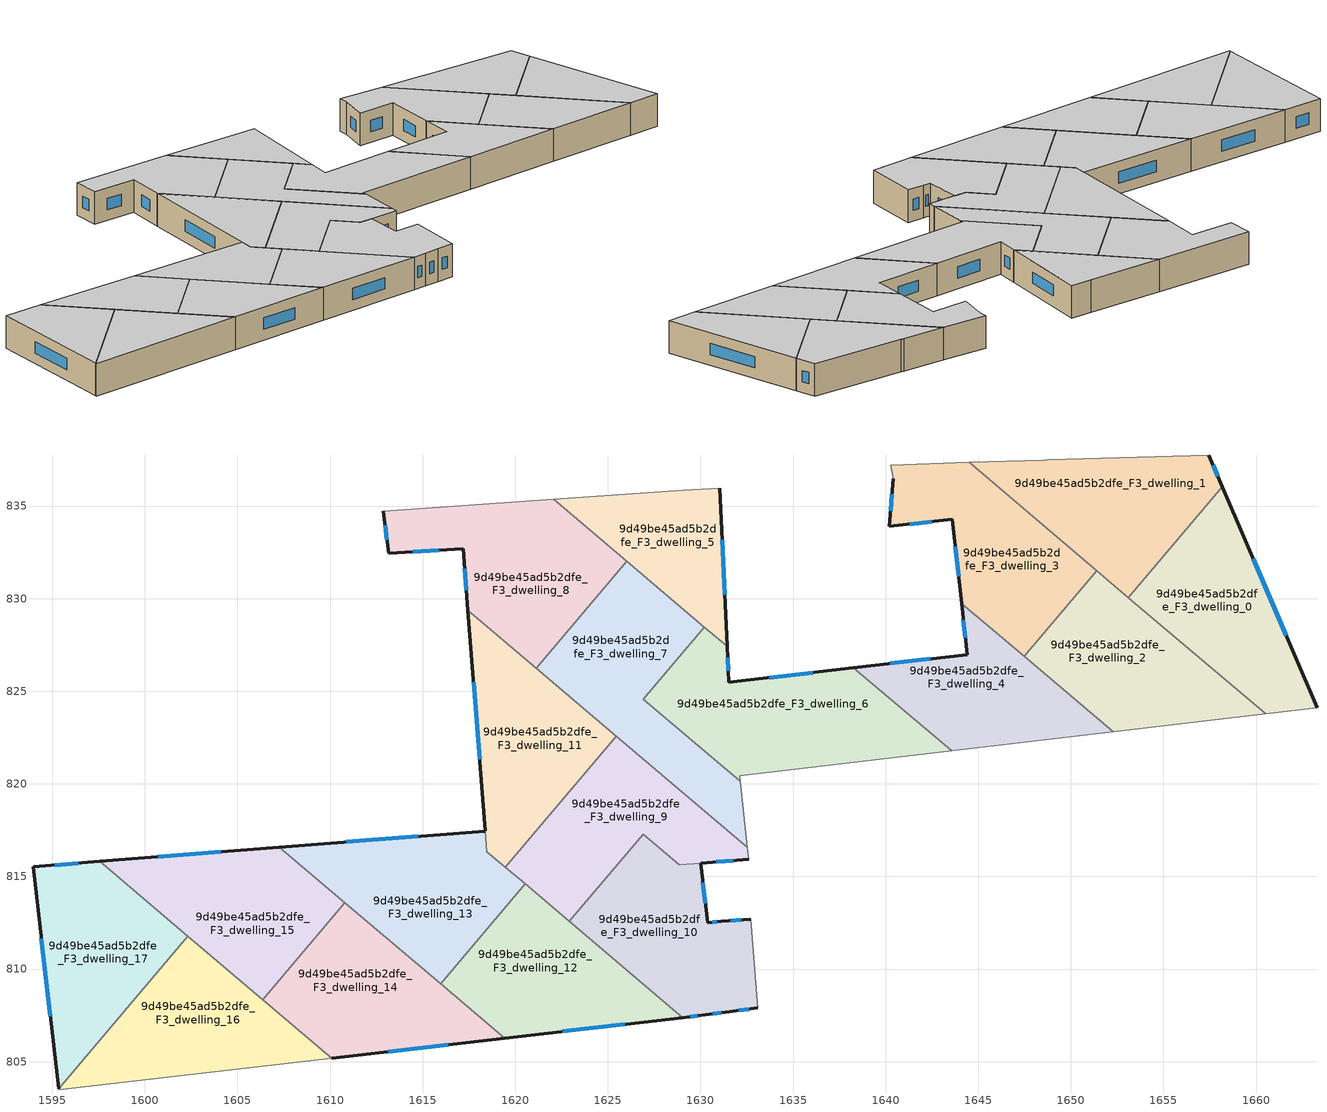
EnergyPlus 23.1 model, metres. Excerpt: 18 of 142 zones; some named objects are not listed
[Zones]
9d49be45ad5b2dfe_F3_dwelling_0
 floor to 9d49be45ad5b2dfe_F2_dwelling_0 (EU_floor_Construction): 1658.18,836.04 1663.29,824.1 1660.53,823.78 1653.11,830.06 z9
 wall outside (EU_wall_Construction): 1663.29,824.1 1658.18,836.04 z9:12
 wall to 9d49be45ad5b2dfe_F3_dwelling_1 (EU_wall_Construction): 1658.18,836.04 1653.11,830.06 z9:12
 wall adiabatic (EU_wall_Construction): 1660.53,823.78 1663.29,824.1 z9:12
 wall to 9d49be45ad5b2dfe_F3_dwelling_2 (EU_wall_Construction): 1653.11,830.06 1660.53,823.78 z9:12
 window (EU_Window_Construction): 1661.63,827.99 1659.84,832.16 z9.98:11.02
 ceiling to 9d49be45ad5b2dfe_F4_dwelling_0 (EU_floor_Construction): 1663.29,824.1 1658.18,836.04 1653.11,830.06 1660.53,823.78 z12
9d49be45ad5b2dfe_F3_dwelling_1
 floor to 9d49be45ad5b2dfe_F2_dwelling_1 (EU_floor_Construction): 1657.45,837.75 1658.18,836.04 1653.11,830.06 1644.51,837.35 1648.53,837.48 1648.76,837.49 z9
 wall outside (EU_wall_Construction): 1658.18,836.04 1657.45,837.75 z9:12
 wall adiabatic (EU_wall_Construction): 1657.45,837.75 1648.76,837.49 1648.53,837.48 1644.51,837.35 z9:12
 wall to 9d49be45ad5b2dfe_F3_dwelling_3 (EU_wall_Construction): 1644.51,837.35 1651.4,831.51 z9:12
 wall to 9d49be45ad5b2dfe_F3_dwelling_2 (EU_wall_Construction): 1651.4,831.51 1653.11,830.06 z9:12
 window (EU_Window_Construction): 1657.94,836.6 1657.69,837.2 z9.98:11.02
 ceiling to 9d49be45ad5b2dfe_F4_dwelling_1 (EU_floor_Construction): 1653.11,830.06 1658.18,836.04 1657.45,837.75 1648.76,837.49 1648.53,837.48 1644.51,837.35 z12
9d49be45ad5b2dfe_F3_dwelling_10
 floor to 9d49be45ad5b2dfe_F2_dwelling_10 (EU_floor_Construction): 1630.01,815.71 1630.39,812.51 1631.11,812.57 1632.71,812.69 1633.11,807.91 1631.56,807.7 1630.25,807.52 1629.05,807.38 1622.92,812.57 1626.91,817.28 1628.87,815.62 z9
 wall outside (EU_wall_Construction): 1632.71,812.69 1631.11,812.57 1630.39,812.51 1630.01,815.71 / 1629.05,807.38 1630.25,807.52 1631.56,807.7 1633.11,807.91 z9:12
 wall adiabatic (EU_wall_Construction): 1633.11,807.91 1632.71,812.69 z9:12
 wall to 9d49be45ad5b2dfe_F3_dwelling_9 (EU_wall_Construction): 1630.01,815.71 1628.87,815.62 / 1628.86,815.62 1626.91,817.28 1622.92,812.57 z9:12
 wall to 9d49be45ad5b2dfe_F3_dwelling_12 (EU_wall_Construction): 1622.92,812.57 1629.05,807.38 z9:12
 window (EU_Window_Construction): 1632.19,812.65 1631.63,812.61 / 1632.07,807.77 1632.61,807.84 / 1630.68,807.58 1631.14,807.64 / 1629.44,807.43 1629.86,807.48 / 1630.27,813.55 1630.14,814.67 / 1630.88,812.55 1630.63,812.53 z9.98:11.02
 ceiling to 9d49be45ad5b2dfe_F4_dwelling_10 (EU_floor_Construction): 1633.11,807.91 1632.71,812.69 1631.11,812.57 1630.39,812.51 1630.01,815.71 1628.87,815.62 1626.91,817.28 1622.92,812.57 1629.05,807.38 1630.25,807.52 1631.56,807.7 z12
9d49be45ad5b2dfe_F3_dwelling_11
 floor to 9d49be45ad5b2dfe_F2_dwelling_11 (EU_floor_Construction): 1625.46,822.58 1619.46,815.5 1618.47,816.34 1617.44,829.37 z9
 wall outside (EU_wall_Construction): 1617.44,829.37 1618.38,817.46 z9:12
 wall to 9d49be45ad5b2dfe_F3_dwelling_9 (EU_wall_Construction): 1619.46,815.5 1625.46,822.58 z9:12
 wall to 9d49be45ad5b2dfe_F3_dwelling_7 (EU_wall_Construction): 1625.46,822.58 1621.14,826.24 z9:12
 wall to 9d49be45ad5b2dfe_F3_dwelling_13 (EU_wall_Construction): 1618.38,817.45 1618.47,816.34 1619.46,815.5 z9:12
 wall to 9d49be45ad5b2dfe_F3_dwelling_8 (EU_wall_Construction): 1621.14,826.24 1617.44,829.37 z9:12
 window (EU_Window_Construction): 1617.75,825.5 1618.08,821.33 z9.98:11.02
 ceiling to 9d49be45ad5b2dfe_F4_dwelling_11 (EU_floor_Construction): 1619.46,815.5 1625.46,822.58 1617.44,829.37 1618.47,816.34 z12
9d49be45ad5b2dfe_F3_dwelling_12
 floor to 9d49be45ad5b2dfe_F2_dwelling_12 (EU_floor_Construction): 1629.05,807.38 1619.43,806.27 1615.97,809.2 1620.54,814.59 z9
 wall outside (EU_wall_Construction): 1619.43,806.27 1629.05,807.38 z9:12
 wall to 9d49be45ad5b2dfe_F3_dwelling_13 (EU_wall_Construction): 1620.54,814.59 1615.97,809.2 z9:12
 wall to 9d49be45ad5b2dfe_F3_dwelling_14 (EU_wall_Construction): 1615.97,809.2 1619.43,806.27 z9:12
 wall to 9d49be45ad5b2dfe_F3_dwelling_9 (EU_wall_Construction): 1622.92,812.57 1620.54,814.59 z9:12
 window (EU_Window_Construction): 1622.56,806.63 1625.92,807.02 z9.98:11.02
 ceiling to 9d49be45ad5b2dfe_F4_dwelling_12 (EU_floor_Construction): 1629.05,807.38 1620.54,814.59 1615.97,809.2 1619.43,806.27 z12
9d49be45ad5b2dfe_F3_dwelling_13
 floor to 9d49be45ad5b2dfe_F2_dwelling_13 (EU_floor_Construction): 1618.38,817.45 1618.47,816.34 1620.54,814.59 1615.97,809.2 1607.26,816.57 z9
 wall outside (EU_wall_Construction): 1618.38,817.45 1607.26,816.57 z9:12
 wall to 9d49be45ad5b2dfe_F3_dwelling_15 (EU_wall_Construction): 1607.26,816.57 1610.81,813.57 z9:12
 wall to 9d49be45ad5b2dfe_F3_dwelling_14 (EU_wall_Construction): 1610.81,813.57 1615.97,809.2 z9:12
 wall to 9d49be45ad5b2dfe_F3_dwelling_9 (EU_wall_Construction): 1620.54,814.59 1619.46,815.5 z9:12
 window (EU_Window_Construction): 1614.77,817.17 1610.88,816.86 z9.98:11.02
 ceiling to 9d49be45ad5b2dfe_F4_dwelling_13 (EU_floor_Construction): 1615.97,809.2 1620.54,814.59 1618.47,816.34 1618.38,817.45 1607.26,816.57 z12
9d49be45ad5b2dfe_F3_dwelling_14
 floor to 9d49be45ad5b2dfe_F2_dwelling_14 (EU_floor_Construction): 1619.43,806.27 1610.1,805.18 1606.38,808.34 1610.81,813.57 z9
 wall outside (EU_wall_Construction): 1610.1,805.18 1619.43,806.27 z9:12
 wall to 9d49be45ad5b2dfe_F3_dwelling_15 (EU_wall_Construction): 1610.81,813.57 1606.38,808.34 z9:12
 wall to 9d49be45ad5b2dfe_F3_dwelling_16 (EU_wall_Construction): 1606.38,808.34 1610.1,805.18 z9:12
 window (EU_Window_Construction): 1613.14,805.54 1616.4,805.91 z9.98:11.02
 ceiling to 9d49be45ad5b2dfe_F4_dwelling_14 (EU_floor_Construction): 1619.43,806.27 1610.81,813.57 1606.38,808.34 1610.1,805.18 z12
9d49be45ad5b2dfe_F3_dwelling_15
 floor to 9d49be45ad5b2dfe_F2_dwelling_15 (EU_floor_Construction): 1610.81,813.57 1606.38,808.34 1597.57,815.81 1607.26,816.57 z9
 wall outside (EU_wall_Construction): 1607.26,816.57 1597.57,815.81 z9:12
 wall to 9d49be45ad5b2dfe_F3_dwelling_17 (EU_wall_Construction): 1597.57,815.81 1602.33,811.77 z9:12
 wall to 9d49be45ad5b2dfe_F3_dwelling_16 (EU_wall_Construction): 1602.33,811.77 1606.37,808.34 z9:12
 window (EU_Window_Construction): 1604.11,816.32 1600.72,816.06 z9.98:11.02
 ceiling to 9d49be45ad5b2dfe_F4_dwelling_15 (EU_floor_Construction): 1606.38,808.34 1610.81,813.57 1607.26,816.57 1597.57,815.81 z12
9d49be45ad5b2dfe_F3_dwelling_16
 floor to 9d49be45ad5b2dfe_F2_dwelling_16 (EU_floor_Construction): 1610.1,805.18 1595.36,803.47 1595.35,803.54 1602.33,811.77 z9
 wall adiabatic (EU_wall_Construction): 1595.35,803.54 1595.36,803.47 1610.1,805.18 z9:12
 wall to 9d49be45ad5b2dfe_F3_dwelling_17 (EU_wall_Construction): 1602.33,811.77 1595.35,803.54 z9:12
 ceiling to 9d49be45ad5b2dfe_F4_dwelling_16 (EU_floor_Construction): 1610.1,805.18 1602.33,811.77 1595.35,803.54 1595.36,803.47 z12
9d49be45ad5b2dfe_F3_dwelling_17
 floor to 9d49be45ad5b2dfe_F2_dwelling_17 (EU_floor_Construction): 1602.33,811.77 1595.35,803.54 1593.96,815.52 1597.57,815.81 z9
 wall outside (EU_wall_Construction): 1597.57,815.81 1593.96,815.52 1595.35,803.54 z9:12
 window (EU_Window_Construction): 1594.42,811.63 1594.9,807.44 / 1596.4,815.72 1595.14,815.62 z9.98:11.02
 ceiling to 9d49be45ad5b2dfe_F4_dwelling_17 (EU_floor_Construction): 1595.35,803.54 1602.33,811.77 1597.57,815.81 1593.96,815.52 z12
9d49be45ad5b2dfe_F3_dwelling_2
 floor to 9d49be45ad5b2dfe_F2_dwelling_2 (EU_floor_Construction): 1660.53,823.78 1652.28,822.8 1647.47,826.88 1651.4,831.51 z9
 wall to 9d49be45ad5b2dfe_F3_dwelling_3 (EU_wall_Construction): 1651.4,831.51 1647.47,826.88 z9:12
 wall adiabatic (EU_wall_Construction): 1652.28,822.8 1660.53,823.78 z9:12
 wall to 9d49be45ad5b2dfe_F3_dwelling_4 (EU_wall_Construction): 1647.47,826.88 1652.28,822.8 z9:12
 ceiling to 9d49be45ad5b2dfe_F4_dwelling_2 (EU_floor_Construction): 1660.53,823.78 1651.4,831.51 1647.47,826.88 1652.28,822.8 z12
9d49be45ad5b2dfe_F3_dwelling_3
 floor to 9d49be45ad5b2dfe_F2_dwelling_3 (EU_floor_Construction): 1651.4,831.51 1647.47,826.88 1644.1,829.74 1643.6,834.28 1640.2,833.9 1640.4,836.48 1640.28,837.21 1644.51,837.35 z9
 wall outside (EU_wall_Construction): 1640.4,836.48 1640.2,833.9 1643.6,834.28 1644.1,829.74 z9:12
 wall adiabatic (EU_wall_Construction): 1644.51,837.35 1640.28,837.21 1640.4,836.48 z9:12
 wall to 9d49be45ad5b2dfe_F3_dwelling_4 (EU_wall_Construction): 1644.1,829.74 1647.47,826.88 z9:12
 window (EU_Window_Construction): 1643.76,832.8 1643.94,831.21 / 1641.31,834.02 1642.5,834.16 / 1640.34,835.64 1640.27,834.74 z9.98:11.02
 ceiling to 9d49be45ad5b2dfe_F4_dwelling_3 (EU_floor_Construction): 1647.47,826.88 1651.4,831.51 1644.51,837.35 1640.28,837.21 1640.4,836.48 1640.2,833.9 1643.6,834.28 1644.1,829.74 z12
9d49be45ad5b2dfe_F3_dwelling_4
 floor to 9d49be45ad5b2dfe_F2_dwelling_4 (EU_floor_Construction): 1652.28,822.8 1643.56,821.78 1638.26,826.27 1644.4,826.98 1644.1,829.74 z9
 wall outside (EU_wall_Construction): 1644.1,829.74 1644.4,826.98 1638.26,826.27 z9:12
 wall adiabatic (EU_wall_Construction): 1643.56,821.78 1652.28,822.8 z9:12
 wall to 9d49be45ad5b2dfe_F3_dwelling_6 (EU_wall_Construction): 1638.26,826.27 1643.56,821.78 z9:12
 window (EU_Window_Construction): 1642.41,826.75 1640.26,826.5 / 1644.2,828.84 1644.3,827.88 z9.98:11.02
 ceiling to 9d49be45ad5b2dfe_F4_dwelling_4 (EU_floor_Construction): 1652.28,822.8 1644.1,829.74 1644.4,826.98 1638.26,826.27 1643.56,821.78 z12
9d49be45ad5b2dfe_F3_dwelling_5
 floor to 9d49be45ad5b2dfe_F2_dwelling_5 (EU_floor_Construction): 1631.03,835.96 1631.45,827.43 1622.09,835.36 1629.06,835.84 z9
 wall outside (EU_wall_Construction): 1631.45,827.43 1631.03,835.96 z9:12
 wall adiabatic (EU_wall_Construction): 1631.03,835.96 1629.06,835.84 1622.09,835.36 z9:12
 wall to 9d49be45ad5b2dfe_F3_dwelling_7 (EU_wall_Construction): 1626.03,832.02 1630.22,828.47 z9:12
 wall to 9d49be45ad5b2dfe_F3_dwelling_6 (EU_wall_Construction): 1630.22,828.47 1631.45,827.43 z9:12
 wall to 9d49be45ad5b2dfe_F3_dwelling_8 (EU_wall_Construction): 1622.09,835.36 1626.03,832.02 z9:12
 window (EU_Window_Construction): 1631.31,830.2 1631.17,833.19 z9.98:11.02
 ceiling to 9d49be45ad5b2dfe_F4_dwelling_5 (EU_floor_Construction): 1631.45,827.43 1631.03,835.96 1629.06,835.84 1622.09,835.36 z12
9d49be45ad5b2dfe_F3_dwelling_6
 floor to 9d49be45ad5b2dfe_F2_dwelling_6 (EU_floor_Construction): 1638.26,826.27 1643.56,821.78 1632.12,820.43 1632.15,820.15 1626.92,824.58 1630.22,828.47 1631.45,827.43 1631.54,825.48 z9
 wall outside (EU_wall_Construction): 1638.26,826.27 1631.54,825.48 1631.45,827.43 z9:12
 wall to 9d49be45ad5b2dfe_F3_dwelling_7 (EU_wall_Construction): 1630.22,828.47 1626.92,824.58 1632.15,820.15 z9:12
 wall adiabatic (EU_wall_Construction): 1632.15,820.15 1632.12,820.43 1643.56,821.78 z9:12
 window (EU_Window_Construction): 1631.51,826.11 1631.48,826.79 / 1636.08,826.01 1633.73,825.74 z9.98:11.02
 ceiling to 9d49be45ad5b2dfe_F4_dwelling_6 (EU_floor_Construction): 1643.56,821.78 1638.26,826.27 1631.54,825.48 1631.45,827.43 1630.22,828.47 1626.92,824.58 1632.15,820.15 1632.12,820.43 z12
9d49be45ad5b2dfe_F3_dwelling_7
 floor to 9d49be45ad5b2dfe_F2_dwelling_7 (EU_floor_Construction): 1630.22,828.47 1626.92,824.58 1632.15,820.15 1632.53,816.58 1621.14,826.24 1626.03,832.02 z9
 wall adiabatic (EU_wall_Construction): 1632.53,816.58 1632.15,820.15 z9:12
 wall to 9d49be45ad5b2dfe_F3_dwelling_8 (EU_wall_Construction): 1626.03,832.02 1621.14,826.24 z9:12
 wall to 9d49be45ad5b2dfe_F3_dwelling_9 (EU_wall_Construction): 1625.46,822.58 1632.53,816.58 z9:12
 ceiling to 9d49be45ad5b2dfe_F4_dwelling_7 (EU_floor_Construction): 1632.53,816.58 1632.15,820.15 1626.92,824.58 1630.22,828.47 1626.03,832.02 1621.14,826.24 z12
9d49be45ad5b2dfe_F3_dwelling_8
 floor to 9d49be45ad5b2dfe_F2_dwelling_8 (EU_floor_Construction): 1626.03,832.02 1621.14,826.24 1617.44,829.37 1617.18,832.68 1613.16,832.44 1612.88,834.71 1622.09,835.36 z9
 wall outside (EU_wall_Construction): 1612.88,834.71 1613.16,832.44 1617.18,832.68 1617.44,829.37 z9:12
 wall adiabatic (EU_wall_Construction): 1622.09,835.36 1612.88,834.71 z9:12
 window (EU_Window_Construction): 1617.27,831.61 1617.36,830.45 / 1614.47,832.52 1615.88,832.6 / 1612.97,833.97 1613.07,833.18 z9.98:11.02
 ceiling to 9d49be45ad5b2dfe_F4_dwelling_8 (EU_floor_Construction): 1621.14,826.24 1626.03,832.02 1622.09,835.36 1612.88,834.71 1613.16,832.44 1617.18,832.68 1617.44,829.37 z12
9d49be45ad5b2dfe_F3_dwelling_9
 floor to 9d49be45ad5b2dfe_F2_dwelling_9 (EU_floor_Construction): 1632.53,816.58 1632.6,815.92 1628.87,815.62 1626.91,817.28 1622.92,812.57 1619.46,815.5 1625.46,822.58 z9
 wall outside (EU_wall_Construction): 1630.02,815.71 1632.6,815.92 z9:12
 wall adiabatic (EU_wall_Construction): 1632.6,815.92 1632.53,816.58 z9:12
 window (EU_Window_Construction): 1630.86,815.78 1631.76,815.85 z9.98:11.02
 ceiling to 9d49be45ad5b2dfe_F4_dwelling_9 (EU_floor_Construction): 1632.6,815.92 1632.53,816.58 1625.46,822.58 1619.46,815.5 1622.92,812.57 1626.91,817.28 1628.87,815.62 z12
[Building]
EU S2 Campaign: North Axis=0; Terrain=City; Solar Distribution=FullExterior
[Site:Location]
Bologna: Latitude=44.5; Longitude=11.25; Time Zone=1; Elevation=37
[SizingPeriod:WeatherFileDays]
AnnualSizingPeriod: Begin Month=1; Begin Day of Month=1; End Month=12; End Day of Month=31; Day of Week for Start Day=Monday; Use Weather File Daylight Saving Period=No; Use Weather File Rain and Snow Indicators=No
[MATERIAL]
EU_InternalMass_Material: Roughness=MediumRough; Thickness=0.1; Conductivity=1; Density=1800; Specific Heat=900; Thermal Absorptance=0.9; Solar Absorptance=0.7; Visible Absorptance=0.7
[MATERIAL:NOMASS] Roughness=MediumRough; Thermal Absorptance=0.9; Solar Absorptance=0.7; Visible Absorptance=0.7
Name | Thermal Resistance
EU_wall_NoMass | 0.905828
EU_floor_NoMass | 0.67114
[WINDOWMATERIAL:SIMPLEGLAZINGSYSTEM]
EU_Window_SimpleGlazing: UFactor=4.52486; Solar Heat Gain Coefficient=0.85; Visible Transmittance=0.85
[CONSTRUCTION]
EU_wall_Construction: EU_wall_NoMass
EU_floor_Construction: EU_floor_NoMass
EU_Window_Construction: EU_Window_SimpleGlazing
EU_InternalMass_Construction: EU_InternalMass_Material
[ZONE] Type=1; Multiplier=1; Ceiling Height=autocalculate; Floor Area=autocalculate; Part of Total Floor Area=Yes
Name | Volume
9d49be45ad5b2dfe_F3_dwelling_0 | 166.42
9d49be45ad5b2dfe_F3_dwelling_1 | 166.406
9d49be45ad5b2dfe_F3_dwelling_10 | 168.581
9d49be45ad5b2dfe_F3_dwelling_11 | 164.245
9d49be45ad5b2dfe_F3_dwelling_12 | 166.401
9d49be45ad5b2dfe_F3_dwelling_13 | 168.286
9d49be45ad5b2dfe_F3_dwelling_14 | 166.407
9d49be45ad5b2dfe_F3_dwelling_15 | 166.425
9d49be45ad5b2dfe_F3_dwelling_16; 9d49be45ad5b2dfe_F3_dwelling_17 | 166.411
9d49be45ad5b2dfe_F3_dwelling_2 | 166.408
9d49be45ad5b2dfe_F3_dwelling_3 | 166.436
9d49be45ad5b2dfe_F3_dwelling_4 | 144.458
9d49be45ad5b2dfe_F3_dwelling_5 | 115.017
9d49be45ad5b2dfe_F3_dwelling_6 | 203.076
9d49be45ad5b2dfe_F3_dwelling_7 | 185.073
9d49be45ad5b2dfe_F3_dwelling_8 | 185.024
9d49be45ad5b2dfe_F3_dwelling_9 | 164.002
[INTERNALMASS] Construction=EU_InternalMass_Construction
Name | Zone or ZoneList | Surface Area
9d49be45ad5b2dfe_F3_dwelling_0_EU_InternalMass | 9d49be45ad5b2dfe_F3_dwelling_0 | 55.4743
9d49be45ad5b2dfe_F3_dwelling_1_EU_InternalMass | 9d49be45ad5b2dfe_F3_dwelling_1 | 55.4686
9d49be45ad5b2dfe_F3_dwelling_2_EU_InternalMass | 9d49be45ad5b2dfe_F3_dwelling_2 | 55.4699
9d49be45ad5b2dfe_F3_dwelling_3_EU_InternalMass | 9d49be45ad5b2dfe_F3_dwelling_3 | 55.4782
9d49be45ad5b2dfe_F3_dwelling_4_EU_InternalMass | 9d49be45ad5b2dfe_F3_dwelling_4 | 48.1524
9d49be45ad5b2dfe_F3_dwelling_5_EU_InternalMass | 9d49be45ad5b2dfe_F3_dwelling_5 | 38.3375
9d49be45ad5b2dfe_F3_dwelling_6_EU_InternalMass | 9d49be45ad5b2dfe_F3_dwelling_6 | 67.6956
9d49be45ad5b2dfe_F3_dwelling_7_EU_InternalMass | 9d49be45ad5b2dfe_F3_dwelling_7 | 61.6908
9d49be45ad5b2dfe_F3_dwelling_8_EU_InternalMass | 9d49be45ad5b2dfe_F3_dwelling_8 | 61.6752
9d49be45ad5b2dfe_F3_dwelling_9_EU_InternalMass | 9d49be45ad5b2dfe_F3_dwelling_9 | 54.6684
9d49be45ad5b2dfe_F3_dwelling_10_EU_InternalMass | 9d49be45ad5b2dfe_F3_dwelling_10 | 56.195
9d49be45ad5b2dfe_F3_dwelling_11_EU_InternalMass | 9d49be45ad5b2dfe_F3_dwelling_11 | 54.7399
9d49be45ad5b2dfe_F3_dwelling_12_EU_InternalMass | 9d49be45ad5b2dfe_F3_dwelling_12 | 55.4696
9d49be45ad5b2dfe_F3_dwelling_13_EU_InternalMass | 9d49be45ad5b2dfe_F3_dwelling_13 | 56.0965
9d49be45ad5b2dfe_F3_dwelling_14_EU_InternalMass | 9d49be45ad5b2dfe_F3_dwelling_14 | 55.4686
9d49be45ad5b2dfe_F3_dwelling_15_EU_InternalMass | 9d49be45ad5b2dfe_F3_dwelling_15 | 55.4745
9d49be45ad5b2dfe_F3_dwelling_16_EU_InternalMass | 9d49be45ad5b2dfe_F3_dwelling_16 | 55.4749
9d49be45ad5b2dfe_F3_dwelling_17_EU_InternalMass | 9d49be45ad5b2dfe_F3_dwelling_17 | 55.4727
[OTHEREQUIPMENT] Fuel Type=Electricity; Design Level Calculation Method=Watts/Area; Power per Zone Floor Area=1; Fraction Latent=0; Fraction Radiant=0; Fraction Lost=0; Carbon Dioxide Generation Rate=0; EndUse Subcategory=EU_Step8_InternalGains
Name | Zone or ZoneList or Space or SpaceList | Schedule
EU_Step8_InternalGain_9d49be45ad5b2dfe_F3_dwelling_0_f000 | 9d49be45ad5b2dfe_F3_dwelling_0 | EU_Step8_GainSchedule_9d49be45ad5b2dfe_F3_dwelling_0_f000
EU_Step8_InternalGain_9d49be45ad5b2dfe_F3_dwelling_1_f000 | 9d49be45ad5b2dfe_F3_dwelling_1 | EU_Step8_GainSchedule_9d49be45ad5b2dfe_F3_dwelling_1_f000
EU_Step8_InternalGain_9d49be45ad5b2dfe_F3_dwelling_2_f000 | 9d49be45ad5b2dfe_F3_dwelling_2 | EU_Step8_GainSchedule_9d49be45ad5b2dfe_F3_dwelling_2_f000
EU_Step8_InternalGain_9d49be45ad5b2dfe_F3_dwelling_3_f000 | 9d49be45ad5b2dfe_F3_dwelling_3 | EU_Step8_GainSchedule_9d49be45ad5b2dfe_F3_dwelling_3_f000
EU_Step8_InternalGain_9d49be45ad5b2dfe_F3_dwelling_4_f000 | 9d49be45ad5b2dfe_F3_dwelling_4 | EU_Step8_GainSchedule_9d49be45ad5b2dfe_F3_dwelling_4_f000
EU_Step8_InternalGain_9d49be45ad5b2dfe_F3_dwelling_5_f000 | 9d49be45ad5b2dfe_F3_dwelling_5 | EU_Step8_GainSchedule_9d49be45ad5b2dfe_F3_dwelling_5_f000
EU_Step8_InternalGain_9d49be45ad5b2dfe_F3_dwelling_6_f000 | 9d49be45ad5b2dfe_F3_dwelling_6 | EU_Step8_GainSchedule_9d49be45ad5b2dfe_F3_dwelling_6_f000
EU_Step8_InternalGain_9d49be45ad5b2dfe_F3_dwelling_7_f000 | 9d49be45ad5b2dfe_F3_dwelling_7 | EU_Step8_GainSchedule_9d49be45ad5b2dfe_F3_dwelling_7_f000
EU_Step8_InternalGain_9d49be45ad5b2dfe_F3_dwelling_8_f000 | 9d49be45ad5b2dfe_F3_dwelling_8 | EU_Step8_GainSchedule_9d49be45ad5b2dfe_F3_dwelling_8_f000
EU_Step8_InternalGain_9d49be45ad5b2dfe_F3_dwelling_9_f000 | 9d49be45ad5b2dfe_F3_dwelling_9 | EU_Step8_GainSchedule_9d49be45ad5b2dfe_F3_dwelling_9_f000
EU_Step8_InternalGain_9d49be45ad5b2dfe_F3_dwelling_10_f000 | 9d49be45ad5b2dfe_F3_dwelling_10 | EU_Step8_GainSchedule_9d49be45ad5b2dfe_F3_dwelling_10_f000
EU_Step8_InternalGain_9d49be45ad5b2dfe_F3_dwelling_11_f000 | 9d49be45ad5b2dfe_F3_dwelling_11 | EU_Step8_GainSchedule_9d49be45ad5b2dfe_F3_dwelling_11_f000
EU_Step8_InternalGain_9d49be45ad5b2dfe_F3_dwelling_12_f000 | 9d49be45ad5b2dfe_F3_dwelling_12 | EU_Step8_GainSchedule_9d49be45ad5b2dfe_F3_dwelling_12_f000
EU_Step8_InternalGain_9d49be45ad5b2dfe_F3_dwelling_13_f000 | 9d49be45ad5b2dfe_F3_dwelling_13 | EU_Step8_GainSchedule_9d49be45ad5b2dfe_F3_dwelling_13_f000
EU_Step8_InternalGain_9d49be45ad5b2dfe_F3_dwelling_14_f000 | 9d49be45ad5b2dfe_F3_dwelling_14 | EU_Step8_GainSchedule_9d49be45ad5b2dfe_F3_dwelling_14_f000
EU_Step8_InternalGain_9d49be45ad5b2dfe_F3_dwelling_15_f000 | 9d49be45ad5b2dfe_F3_dwelling_15 | EU_Step8_GainSchedule_9d49be45ad5b2dfe_F3_dwelling_15_f000
EU_Step8_InternalGain_9d49be45ad5b2dfe_F3_dwelling_16_f000 | 9d49be45ad5b2dfe_F3_dwelling_16 | EU_Step8_GainSchedule_9d49be45ad5b2dfe_F3_dwelling_16_f000
EU_Step8_InternalGain_9d49be45ad5b2dfe_F3_dwelling_17_f000 | 9d49be45ad5b2dfe_F3_dwelling_17 | EU_Step8_GainSchedule_9d49be45ad5b2dfe_F3_dwelling_17_f000
[ZONEVENTILATION:DESIGNFLOWRATE] Schedule=EU_AlwaysOn; Design Flow Rate Calculation Method=AirChanges/Hour; Air Changes per Hour=0.73129; Ventilation Type=Natural; Fan Pressure Rise=0; Fan Total Efficiency=1; Constant Term Coefficient=1; Temperature Term Coefficient=0; Velocity Term Coefficient=0; Velocity Squared Term Coefficient=0; Minimum Indoor Temperature=-100; Maximum Indoor Temperature=100; Delta Temperature=-100; Minimum Outdoor Temperature=-100; Maximum Outdoor Temperature=100; Maximum Wind Speed=40
Name | Zone or ZoneList or Space or SpaceList
EU_ConstantAir_9d49be45ad5b2dfe_F3_dwelling_0 | 9d49be45ad5b2dfe_F3_dwelling_0
EU_ConstantAir_9d49be45ad5b2dfe_F3_dwelling_1 | 9d49be45ad5b2dfe_F3_dwelling_1
EU_ConstantAir_9d49be45ad5b2dfe_F3_dwelling_2 | 9d49be45ad5b2dfe_F3_dwelling_2
EU_ConstantAir_9d49be45ad5b2dfe_F3_dwelling_3 | 9d49be45ad5b2dfe_F3_dwelling_3
EU_ConstantAir_9d49be45ad5b2dfe_F3_dwelling_4 | 9d49be45ad5b2dfe_F3_dwelling_4
EU_ConstantAir_9d49be45ad5b2dfe_F3_dwelling_5 | 9d49be45ad5b2dfe_F3_dwelling_5
EU_ConstantAir_9d49be45ad5b2dfe_F3_dwelling_6 | 9d49be45ad5b2dfe_F3_dwelling_6
EU_ConstantAir_9d49be45ad5b2dfe_F3_dwelling_7 | 9d49be45ad5b2dfe_F3_dwelling_7
EU_ConstantAir_9d49be45ad5b2dfe_F3_dwelling_8 | 9d49be45ad5b2dfe_F3_dwelling_8
EU_ConstantAir_9d49be45ad5b2dfe_F3_dwelling_9 | 9d49be45ad5b2dfe_F3_dwelling_9
EU_ConstantAir_9d49be45ad5b2dfe_F3_dwelling_10 | 9d49be45ad5b2dfe_F3_dwelling_10
EU_ConstantAir_9d49be45ad5b2dfe_F3_dwelling_11 | 9d49be45ad5b2dfe_F3_dwelling_11
EU_ConstantAir_9d49be45ad5b2dfe_F3_dwelling_12 | 9d49be45ad5b2dfe_F3_dwelling_12
EU_ConstantAir_9d49be45ad5b2dfe_F3_dwelling_13 | 9d49be45ad5b2dfe_F3_dwelling_13
EU_ConstantAir_9d49be45ad5b2dfe_F3_dwelling_14 | 9d49be45ad5b2dfe_F3_dwelling_14
EU_ConstantAir_9d49be45ad5b2dfe_F3_dwelling_15 | 9d49be45ad5b2dfe_F3_dwelling_15
EU_ConstantAir_9d49be45ad5b2dfe_F3_dwelling_16 | 9d49be45ad5b2dfe_F3_dwelling_16
EU_ConstantAir_9d49be45ad5b2dfe_F3_dwelling_17 | 9d49be45ad5b2dfe_F3_dwelling_17
[HVACTEMPLATE:ZONE:IDEALLOADSAIRSYSTEM] System Availability Schedule=EU_AlwaysOn; Maximum Heating Supply Air Temperature=50; Minimum Cooling Supply Air Temperature=13; Maximum Heating Supply Air Humidity Ratio=0.0156; Minimum Cooling Supply Air Humidity Ratio=0.0077; Heating Limit=NoLimit; Cooling Limit=NoLimit; Heating Availability Schedule=EU_AlwaysOn; Cooling Availability Schedule=EU_CoolingOff; Dehumidification Control Type=ConstantSensibleHeatRatio; Cooling Sensible Heat Ratio=0.7; Dehumidification Setpoint=60; Humidification Control Type=None; Humidification Setpoint=30; Outdoor Air Method=None; Outdoor Air Flow Rate per Person=0.00944; Outdoor Air Flow Rate per Zone Floor Area=0; Outdoor Air Flow Rate per Zone=0; Demand Controlled Ventilation Type=None; Outdoor Air Economizer Type=NoEconomizer; Heat Recovery Type=None; Sensible Heat Recovery Effectiveness=0.7; Latent Heat Recovery Effectiveness=0.65
Name | Template Thermostat
9d49be45ad5b2dfe_F3_dwelling_0 | EU_HeatOnly_9d49be45ad5b2dfe_F3_dwelling_0
9d49be45ad5b2dfe_F3_dwelling_1 | EU_HeatOnly_9d49be45ad5b2dfe_F3_dwelling_1
9d49be45ad5b2dfe_F3_dwelling_2 | EU_HeatOnly_9d49be45ad5b2dfe_F3_dwelling_2
9d49be45ad5b2dfe_F3_dwelling_3 | EU_HeatOnly_9d49be45ad5b2dfe_F3_dwelling_3
9d49be45ad5b2dfe_F3_dwelling_4 | EU_HeatOnly_9d49be45ad5b2dfe_F3_dwelling_4
9d49be45ad5b2dfe_F3_dwelling_5 | EU_HeatOnly_9d49be45ad5b2dfe_F3_dwelling_5
9d49be45ad5b2dfe_F3_dwelling_6 | EU_HeatOnly_9d49be45ad5b2dfe_F3_dwelling_6
9d49be45ad5b2dfe_F3_dwelling_7 | EU_HeatOnly_9d49be45ad5b2dfe_F3_dwelling_7
9d49be45ad5b2dfe_F3_dwelling_8 | EU_HeatOnly_9d49be45ad5b2dfe_F3_dwelling_8
9d49be45ad5b2dfe_F3_dwelling_9 | EU_HeatOnly_9d49be45ad5b2dfe_F3_dwelling_9
9d49be45ad5b2dfe_F3_dwelling_10 | EU_HeatOnly_9d49be45ad5b2dfe_F3_dwelling_10
9d49be45ad5b2dfe_F3_dwelling_11 | EU_HeatOnly_9d49be45ad5b2dfe_F3_dwelling_11
9d49be45ad5b2dfe_F3_dwelling_12 | EU_HeatOnly_9d49be45ad5b2dfe_F3_dwelling_12
9d49be45ad5b2dfe_F3_dwelling_13 | EU_HeatOnly_9d49be45ad5b2dfe_F3_dwelling_13
9d49be45ad5b2dfe_F3_dwelling_14 | EU_HeatOnly_9d49be45ad5b2dfe_F3_dwelling_14
9d49be45ad5b2dfe_F3_dwelling_15 | EU_HeatOnly_9d49be45ad5b2dfe_F3_dwelling_15
9d49be45ad5b2dfe_F3_dwelling_16 | EU_HeatOnly_9d49be45ad5b2dfe_F3_dwelling_16
9d49be45ad5b2dfe_F3_dwelling_17 | EU_HeatOnly_9d49be45ad5b2dfe_F3_dwelling_17
[SIZING:ZONE] Zone Cooling Design Supply Air Temperature Input Method=SupplyAirTemperature; Zone Cooling Design Supply Air Temperature=13; Zone Heating Design Supply Air Temperature Input Method=SupplyAirTemperature; Zone Heating Design Supply Air Temperature=50; Zone Cooling Design Supply Air Humidity Ratio=0.008; Zone Heating Design Supply Air Humidity Ratio=0.008; Cooling Design Air Flow Method=DesignDay; Cooling Design Air Flow Rate=0; Cooling Minimum Air Flow per Zone Floor Area=0.000762; Cooling Minimum Air Flow=0; Cooling Minimum Air Flow Fraction=0.2; Heating Design Air Flow Method=DesignDay; Heating Design Air Flow Rate=0; Heating Maximum Air Flow per Zone Floor Area=0.002032; Heating Maximum Air Flow=0.141576; Heating Maximum Air Flow Fraction=0.3; Account for Dedicated Outdoor Air System=No; Dedicated Outdoor Air System Control Strategy=NeutralSupplyAir; Dedicated Outdoor Air Low Setpoint Temperature for Design=autosize; Dedicated Outdoor Air High Setpoint Temperature for Design=autosize; Zone Load Sizing Method=Sensible Load Only No Latent Load; Zone Latent Cooling Design Supply Air Humidity Ratio Input Method=HumidityRatioDifference; Zone Cooling Design Supply Air Humidity Ratio Difference=0.005; Zone Latent Heating Design Supply Air Humidity Ratio Input Method=HumidityRatioDifference; Zone Humidification Design Supply Air Humidity Ratio Difference=0.005
9d49be45ad5b2dfe_F3_dwelling_0; 9d49be45ad5b2dfe_F3_dwelling_1; 9d49be45ad5b2dfe_F3_dwelling_2; 9d49be45ad5b2dfe_F3_dwelling_3; 9d49be45ad5b2dfe_F3_dwelling_4; 9d49be45ad5b2dfe_F3_dwelling_5; 9d49be45ad5b2dfe_F3_dwelling_6; 9d49be45ad5b2dfe_F3_dwelling_7; 9d49be45ad5b2dfe_F3_dwelling_8; 9d49be45ad5b2dfe_F3_dwelling_9; 9d49be45ad5b2dfe_F3_dwelling_10; 9d49be45ad5b2dfe_F3_dwelling_11; 9d49be45ad5b2dfe_F3_dwelling_12; 9d49be45ad5b2dfe_F3_dwelling_13; 9d49be45ad5b2dfe_F3_dwelling_14; 9d49be45ad5b2dfe_F3_dwelling_15; 9d49be45ad5b2dfe_F3_dwelling_16; 9d49be45ad5b2dfe_F3_dwelling_17
[SCHEDULE:CONSTANT]
Name | Hourly Value
EU_AlwaysOn | 1
EU_CoolingOff | 0
[SCHEDULE:FILE] Column Number=1; Rows to Skip at Top=0; Number of Hours of Data=8760; Column Separator=Comma; Interpolate to Timestep=No; Minutes per Item=60; Adjust Schedule for Daylight Savings=Yes
Name | File
EU_Step8_GainSchedule_9d49be45ad5b2dfe_F3_dwelling_0_f000 | ../../schedules/9d49be45ad5b2dfe/9d49be45ad5b2dfe_F3_dwelling_0_f000_gain.csv
EU_Step8_GainSchedule_9d49be45ad5b2dfe_F3_dwelling_1_f000 | ../../schedules/9d49be45ad5b2dfe/9d49be45ad5b2dfe_F3_dwelling_1_f000_gain.csv
EU_Step8_GainSchedule_9d49be45ad5b2dfe_F3_dwelling_2_f000 | ../../schedules/9d49be45ad5b2dfe/9d49be45ad5b2dfe_F3_dwelling_2_f000_gain.csv
EU_Step8_GainSchedule_9d49be45ad5b2dfe_F3_dwelling_3_f000 | ../../schedules/9d49be45ad5b2dfe/9d49be45ad5b2dfe_F3_dwelling_3_f000_gain.csv
EU_Step8_GainSchedule_9d49be45ad5b2dfe_F3_dwelling_4_f000 | ../../schedules/9d49be45ad5b2dfe/9d49be45ad5b2dfe_F3_dwelling_4_f000_gain.csv
EU_Step8_GainSchedule_9d49be45ad5b2dfe_F3_dwelling_5_f000 | ../../schedules/9d49be45ad5b2dfe/9d49be45ad5b2dfe_F3_dwelling_5_f000_gain.csv
EU_Step8_GainSchedule_9d49be45ad5b2dfe_F3_dwelling_6_f000 | ../../schedules/9d49be45ad5b2dfe/9d49be45ad5b2dfe_F3_dwelling_6_f000_gain.csv
EU_Step8_GainSchedule_9d49be45ad5b2dfe_F3_dwelling_7_f000 | ../../schedules/9d49be45ad5b2dfe/9d49be45ad5b2dfe_F3_dwelling_7_f000_gain.csv
EU_Step8_GainSchedule_9d49be45ad5b2dfe_F3_dwelling_8_f000 | ../../schedules/9d49be45ad5b2dfe/9d49be45ad5b2dfe_F3_dwelling_8_f000_gain.csv
EU_Step8_GainSchedule_9d49be45ad5b2dfe_F3_dwelling_9_f000 | ../../schedules/9d49be45ad5b2dfe/9d49be45ad5b2dfe_F3_dwelling_9_f000_gain.csv
EU_Step8_GainSchedule_9d49be45ad5b2dfe_F3_dwelling_10_f000 | ../../schedules/9d49be45ad5b2dfe/9d49be45ad5b2dfe_F3_dwelling_10_f000_gain.csv
EU_Step8_GainSchedule_9d49be45ad5b2dfe_F3_dwelling_11_f000 | ../../schedules/9d49be45ad5b2dfe/9d49be45ad5b2dfe_F3_dwelling_11_f000_gain.csv
EU_Step8_GainSchedule_9d49be45ad5b2dfe_F3_dwelling_12_f000 | ../../schedules/9d49be45ad5b2dfe/9d49be45ad5b2dfe_F3_dwelling_12_f000_gain.csv
EU_Step8_GainSchedule_9d49be45ad5b2dfe_F3_dwelling_13_f000 | ../../schedules/9d49be45ad5b2dfe/9d49be45ad5b2dfe_F3_dwelling_13_f000_gain.csv
EU_Step8_GainSchedule_9d49be45ad5b2dfe_F3_dwelling_14_f000 | ../../schedules/9d49be45ad5b2dfe/9d49be45ad5b2dfe_F3_dwelling_14_f000_gain.csv
EU_Step8_GainSchedule_9d49be45ad5b2dfe_F3_dwelling_15_f000 | ../../schedules/9d49be45ad5b2dfe/9d49be45ad5b2dfe_F3_dwelling_15_f000_gain.csv
EU_Step8_GainSchedule_9d49be45ad5b2dfe_F3_dwelling_16_f000 | ../../schedules/9d49be45ad5b2dfe/9d49be45ad5b2dfe_F3_dwelling_16_f000_gain.csv
EU_Step8_GainSchedule_9d49be45ad5b2dfe_F3_dwelling_17_f000 | ../../schedules/9d49be45ad5b2dfe/9d49be45ad5b2dfe_F3_dwelling_17_f000_gain.csv
